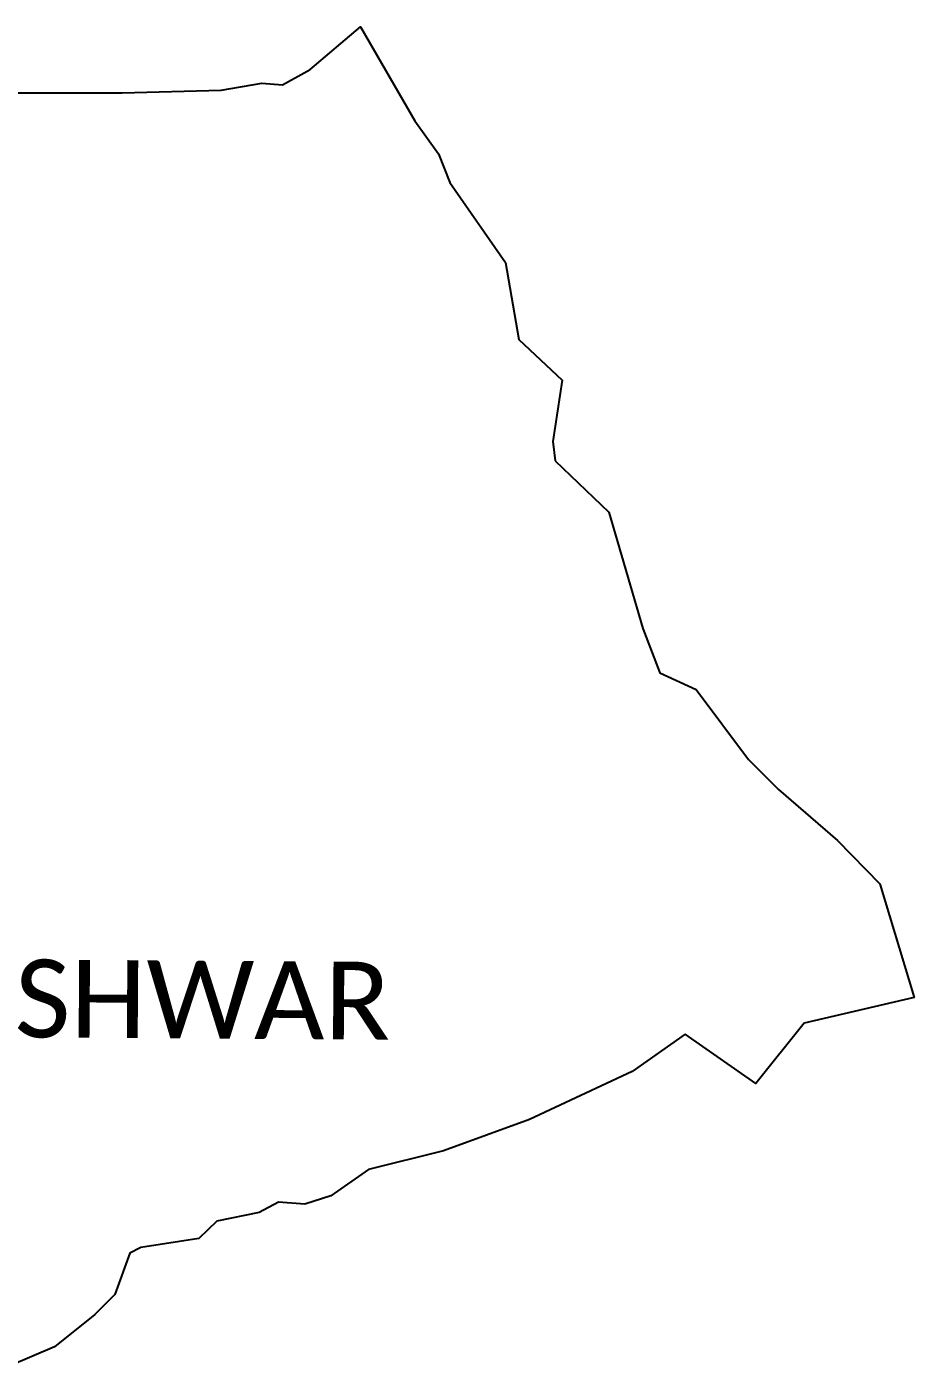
# Model space of a CAD drawing. Header units: metres. Extents: x 327343 to 331451, y 1805660 to 1809296.
# Drawn here: x 329397 to 331451, y 1806194 to 1809296 of the extents above; entities that cross this region are included whole.
import ezdxf

# ---------------------------------------------------------------- set-up
doc = ezdxf.new("R2010")
doc.units = ezdxf.units.M
doc.layers.add('village', color=3, linetype='Continuous')
doc.layers.add('VILLAGE NAME', color=250, linetype='Continuous')

msp = doc.modelspace()

# ---------------------------------------------------------------- linework, layer by layer
at = {"color": 6}
msp.add_lwpolyline([(329846.8, 1809149.6), (329940.7, 1809165.1)], dxfattribs=at)
at = {"layer": 'village', "color": 6}
for points in [[(329940.7, 1809165.1, 0), (329989, 1809161.4, 0), (330052.7, 1809197.3, 0), (330169.1, 1809296, 0), (330295.2, 1809078.3, 0), (330350.1, 1809001.8, 0), (330376.4, 1808935.1, 0), (330505.1, 1808749.9, 0), (330536.2, 1808572.1, 0), (330636.2, 1808477.4, 0), (330614.8, 1808335.3, 0), (330620.3, 1808290.9, 0)], [(329332.1, 1809142.8, 0), (329617.6, 1809142.8, 0), (329846.8, 1809149.6, 0)], [(330620.3, 1808290.9, 0), (330744.6, 1808171.6, 0), (330823.1, 1807902.4, 0), (330862.3, 1807799.7, 0), (330946.2, 1807760.9, 0), (331067.4, 1807599.4, 0), (331137, 1807529.2, 0), (331273.6, 1807411.7, 0), (331371.6, 1807311, 0), (331451, 1807048.1, 0), (331196.6, 1806988.3, 0), (331084.7, 1806848.6, 0), (330921.1, 1806962.8, 0), (330798.4, 1806876.8, 0), (330560.9, 1806765.6, 0), (330361.8, 1806692.7, 0), (330188, 1806649.7, 0), (330100.9, 1806588.2, 0), (330040.5, 1806569.3, 0), (329979.5, 1806574, 0), (329935.2, 1806549.6, 0), (329836.9, 1806529.8, 0), (329795.1, 1806489.8, 0), (329661.3, 1806469.2, 0), (329635.4, 1806455.4, 0), (329600.7, 1806360, 0), (329554.6, 1806314, 0), (329461.5, 1806238.9, 0), (329355.9, 1806193.9, 0)]]:
    msp.add_polyline3d(points, dxfattribs=at)

# ---------------------------------------------------------------- texts
at = {"layer": 'VILLAGE NAME', "insert": (328578.8, 1807141.4), "char_height": 180.345, "attachment_point": 1, "rotation": 359.6139}
msp.add_mtext_dynamic_manual_height_columns('{\\fCalibri|b0|i0|c0|p34;KUNKESHWAR}', width=3252.397, gutter_width=901.7, heights=[0], dxfattribs=at)

doc.saveas('drawing.dxf')
